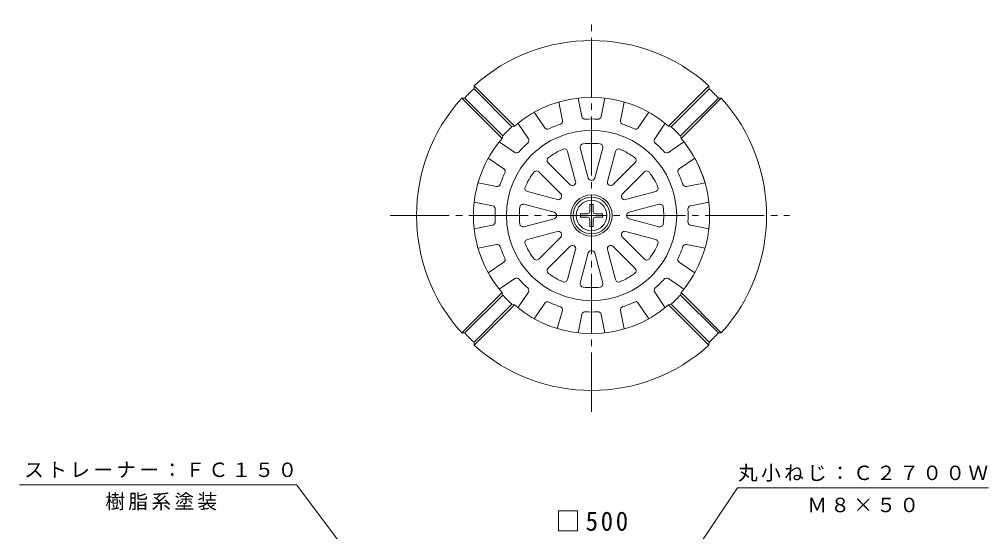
# Model space of a CAD drawing. Units: millimetres, scale not verified. Extents: x -549 to 545, y -404 to 279.
# Drawn here: x -519.6 to -76.5, y 44.8 to 279 of the extents above; entities that cross this region are included whole.
import ezdxf

# ---------------------------------------------------------------- set-up
doc = ezdxf.new("R2010")
doc.units = ezdxf.units.MM
doc.header["$LTSCALE"] = 3
doc.linetypes.add('CHAIN2', pattern=[12, 9, -1, 1, -1])
for name, color, linetype, lineweight in [('3-0', 2, 'Continuous', 9), ('3-1', 2, 'Continuous', 9), ('3-4', 7, 'Continuous', 9)]:
    doc.layers.add(name, color=color, linetype=linetype, lineweight=lineweight)
doc.styles.add('ＭＳ ゴシック', font='')
doc.styles.get('ＭＳ ゴシック').set_extended_font_data('MS Gothic')

msp = doc.modelspace()

# ---------------------------------------------------------------- linework, layer by layer
at = {"layer": '3-0', "linetype": 'CHAIN2'}
for p, q in [((-258.015, 99.606), (-258.015, 279.01)), ((-350.048, 189.322), (-167.475, 189.322))]:
    msp.add_line(p, q, dxfattribs=at)
at = {"layer": '3-0'}
for p, q in [((-311.684, 248.648), (-311.743, 247.293)), ((-311.684, 248.648), (-293.265, 230.229)), ((-204.345, 248.648), (-222.764, 230.229)), ((-204.345, 248.648), (-204.287, 247.293)), ((-311.743, 247.293), (-294.396, 229.946)), ((-204.287, 247.293), (-221.634, 229.946)), ((-315.986, 243.05), (-317.341, 242.991)), ((-317.341, 242.991), (-298.922, 224.572)), ((-315.986, 243.05), (-298.639, 225.703)), ((-272.926, 241.222), (-271.253, 232.811)), ((-264.099, 242.978), (-262.426, 234.566)), ((-251.93, 242.978), (-253.603, 234.566)), ((-243.103, 241.222), (-244.776, 232.811)), ((-200.044, 243.05), (-217.391, 225.703)), ((-198.688, 242.991), (-217.107, 224.572)), ((-200.044, 243.05), (-198.688, 242.991)), ((-284.17, 236.565), (-279.405, 229.434)), ((-231.86, 236.565), (-236.625, 229.434)), ((-291.653, 231.565), (-286.888, 224.434)), ((-224.377, 231.565), (-229.141, 224.434)), ((-300.258, 222.96), (-293.127, 218.195)), ((-215.772, 222.96), (-222.903, 218.195)), ((-268.982, 218.66), (-265.297, 204.91)), ((-263.186, 220.213), (-259.502, 206.463)), ((-252.843, 220.213), (-256.528, 206.463)), ((-247.048, 218.66), (-250.732, 204.91)), ((-305.258, 215.477), (-298.127, 210.712)), ((-277.939, 213.489), (-267.873, 203.423)), ((-238.091, 213.489), (-248.156, 203.423)), ((-210.772, 215.477), (-217.903, 210.712)), ((-282.181, 209.246), (-272.116, 199.18)), ((-233.848, 209.246), (-243.914, 199.18)), ((-309.915, 204.234), (-301.503, 202.56)), ((-206.114, 204.234), (-214.526, 202.56)), ((-287.353, 200.289), (-273.603, 196.605)), ((-228.677, 200.289), (-242.427, 196.605)), ((-311.671, 195.407), (-303.259, 193.733)), ((-204.359, 195.407), (-212.77, 193.733)), ((-288.906, 194.493), (-275.156, 190.809)), ((-258.815, 194.322), (-257.215, 194.322)), ((-258.815, 191.122), (-258.815, 194.322)), ((-257.215, 191.122), (-257.215, 194.322)), ((-227.124, 194.493), (-240.874, 190.809)), ((-288.906, 184.151), (-275.156, 187.835)), ((-263.015, 188.522), (-263.015, 190.122)), ((-259.815, 190.122), (-263.015, 190.122)), ((-259.815, 188.522), (-263.015, 188.522)), ((-258.815, 187.522), (-258.815, 184.322)), ((-257.215, 187.522), (-257.215, 184.322)), ((-256.215, 190.122), (-253.015, 190.122)), ((-256.215, 188.522), (-253.015, 188.522)), ((-253.015, 188.522), (-253.015, 190.122)), ((-227.124, 184.151), (-240.874, 187.835)), ((-311.671, 183.237), (-303.259, 184.91)), ((-287.353, 178.355), (-273.603, 182.039)), ((-258.815, 184.322), (-257.215, 184.322)), ((-228.677, 178.355), (-242.427, 182.039)), ((-204.359, 183.237), (-212.77, 184.91)), ((-282.181, 169.398), (-272.116, 179.464)), ((-233.848, 169.398), (-243.914, 179.464)), ((-309.915, 174.41), (-301.503, 176.083)), ((-277.939, 165.155), (-267.873, 175.221)), ((-268.982, 159.984), (-265.297, 173.734)), ((-247.048, 159.984), (-250.732, 173.734)), ((-238.091, 165.155), (-248.156, 175.221)), ((-206.114, 174.41), (-214.526, 176.083)), ((-263.186, 158.431), (-259.502, 172.181)), ((-252.843, 158.431), (-256.528, 172.181)), ((-305.258, 163.167), (-298.127, 167.932)), ((-210.772, 163.167), (-217.903, 167.932)), ((-300.258, 155.684), (-293.127, 160.449)), ((-215.772, 155.684), (-222.903, 160.449)), ((-317.341, 135.653), (-298.922, 154.072)), ((-315.986, 135.594), (-298.639, 152.941)), ((-291.653, 147.079), (-286.888, 154.21)), ((-224.377, 147.079), (-229.141, 154.21)), ((-200.044, 135.594), (-217.391, 152.941)), ((-198.689, 135.653), (-217.107, 154.072)), ((-311.743, 131.351), (-294.396, 148.698)), ((-311.684, 129.996), (-293.265, 148.415)), ((-284.17, 142.079), (-279.405, 149.21)), ((-231.86, 142.079), (-236.625, 149.21)), ((-204.345, 129.996), (-222.764, 148.415)), ((-204.287, 131.351), (-221.634, 148.698)), ((-264.099, 135.666), (-262.426, 144.077)), ((-251.93, 135.666), (-253.603, 144.077)), ((-243.103, 137.422), (-244.776, 145.833)), ((-315.986, 135.594), (-317.341, 135.653)), ((-200.044, 135.594), (-198.688, 135.653)), ((-311.684, 129.996), (-311.743, 131.351)), ((-204.345, 129.996), (-204.287, 131.351))]:
    msp.add_line(p, q, dxfattribs=at)
at = {"layer": '3-0', "color": 7}
for p, q in [((-519.596, 66.225), (-392.898, 66.225)), ((-191.27, 64.846), (-76.475, 64.846))]:
    msp.add_line(p, q, dxfattribs=at)
msp.add_lwpolyline([(-191.27, 64.846), (-256.515, -32.629), (-252.528, -24.561)], dxfattribs=at)
at = {"layer": '3-0'}
for radius in [9.465, 8.425, 7]:
    msp.add_circle((-258.015, 189.322), radius, dxfattribs=at)
for centre, radius, start, end in [((-258.015, 189.322), 80, 47.866, 132.134), ((-258.015, 189.322), 79.04, 132.82477, 137.1752), ((-258.015, 189.322), 79.04, 42.8248, 47.17523), ((-258.015, 189.322), 80, 137.866, 222.13399), ((-258.015, 189.322), 80, 317.866, 42.134), ((-258.015, 189.322), 44.132, 108.80553, 116.19447), ((-272.724, 232.518), 1.5, 288.80566, 11.25), ((-260.955, 234.859), 1.5, 191.25005, 273.6945), ((-258.015, 189.322), 44.132, 86.30553, 93.69447), ((-255.074, 234.859), 1.5, 266.30566, 348.75), ((-243.305, 232.518), 1.5, 168.75005, 251.1945), ((-258.015, 189.322), 44.132, 63.80553, 71.19447), ((-258.015, 189.322), 38.927, 0, 180), ((-278.158, 230.267), 1.5, 213.75005, 296.1945), ((-237.872, 230.267), 1.5, 243.80566, 326.25), ((-258.015, 189.322), 44.132, 131.30553, 138.69447), ((-288.135, 223.601), 1.5, 311.30566, 33.75), ((-261.737, 220.601), 1.5, 96.78658, 194.99992), ((-258.015, 189.322), 33, 83.21321, 96.78679), ((-254.292, 220.601), 1.5, 345, 83.2131), ((-227.894, 223.601), 1.5, 146.25005, 228.6945), ((-258.015, 189.322), 44.132, 41.30553, 48.69447), ((-292.293, 219.442), 1.5, 236.25005, 318.6945), ((-258.015, 189.322), 33, 113.21321, 126.78679), ((-270.431, 218.272), 1.5, 15, 113.2131), ((-245.599, 218.272), 1.5, 66.78658, 164.99992), ((-258.015, 189.322), 33, 53.21321, 66.78679), ((-223.736, 219.442), 1.5, 221.30566, 303.75), ((-276.878, 214.549), 1.5, 126.78658, 224.99992), ((-239.151, 214.549), 1.5, 315, 53.2131), ((-258.015, 189.322), 54, 16.03014, 28.9698), ((-258.015, 189.322), 44.132, 153.80553, 161.19447), ((-298.96, 209.465), 1.5, 333.80566, 56.25), ((-258.015, 189.322), 33, 143.21321, 156.78679), ((-283.242, 208.185), 1.5, 45, 143.2131), ((-232.787, 208.185), 1.5, 36.78658, 134.99992), ((-258.015, 189.322), 33, 23.21321, 36.78679), ((-217.069, 209.465), 1.5, 123.75005, 206.1945), ((-258.015, 189.322), 44.132, 18.80553, 26.19447), ((-266.784, 204.512), 1.54, 224.99982, 15), ((-258.015, 206.861), 1.54, 194.99982, 345), ((-249.245, 204.512), 1.54, 164.99982, 315), ((-301.211, 204.032), 1.5, 258.75005, 341.1945), ((-286.965, 201.738), 1.5, 156.78658, 254.99992), ((-229.065, 201.738), 1.5, 285, 23.2131), ((-214.819, 204.032), 1.5, 198.80566, 281.25), ((-273.204, 198.092), 1.54, 254.99982, 45), ((-242.825, 198.092), 1.54, 134.99982, 285), ((-303.552, 192.262), 1.5, 356.30566, 78.75), ((-258.015, 189.322), 44.132, 176.30553, 183.69447), ((-258.015, 189.322), 33, 173.21321, 186.78679), ((-289.294, 193.044), 1.5, 75, 173.2131), ((-275.554, 189.322), 1.54, 285, 75.00018), ((-259.815, 191.122), 1, 270, 0), ((-256.215, 191.122), 1, 180, 270), ((-240.475, 189.322), 1.54, 105, 255.00018), ((-226.735, 193.044), 1.5, 6.78658, 104.99992), ((-258.015, 189.322), 33, 353.21321, 6.78679), ((-212.478, 192.262), 1.5, 101.25005, 183.6945), ((-258.015, 189.322), 44.132, 356.30553, 3.69447), ((-303.552, 186.382), 1.5, 281.25, 3.69434), ((-258.015, 189.322), 38.927, 180, 0), ((-259.815, 187.522), 1, 0, 90), ((-256.215, 187.522), 1, 90, 180), ((-212.478, 186.382), 1.5, 176.3055, 258.74995), ((-289.294, 185.599), 1.5, 186.7869, 285), ((-273.204, 180.552), 1.54, 315, 105.00018), ((-242.825, 180.552), 1.54, 75, 225.00018), ((-226.735, 185.599), 1.5, 255.00008, 353.21342), ((-286.965, 176.906), 1.5, 105.00008, 203.21342), ((-229.065, 176.906), 1.5, 336.7869, 75), ((-301.211, 174.612), 1.5, 18.8055, 101.24995), ((-258.015, 189.322), 44.132, 198.80553, 206.19447), ((-258.015, 189.322), 33, 203.21321, 216.78679), ((-266.784, 174.132), 1.54, 345, 135.00018), ((-258.015, 171.782), 1.54, 15, 165.00018), ((-249.245, 174.132), 1.54, 45, 195.00018), ((-258.015, 189.322), 33, 323.21321, 336.78679), ((-258.015, 189.322), 44.132, 333.80553, 341.19447), ((-214.819, 174.612), 1.5, 78.75, 161.19434), ((-298.96, 169.179), 1.5, 303.75, 26.19434), ((-283.242, 170.458), 1.5, 216.7869, 315), ((-232.787, 170.458), 1.5, 225.00008, 323.21342), ((-217.069, 169.179), 1.5, 153.8055, 236.24995), ((-276.878, 164.095), 1.5, 135.00008, 233.21342), ((-239.151, 164.094), 1.5, 306.7869, 45), ((-292.293, 159.201), 1.5, 41.3055, 123.74995), ((-258.015, 189.322), 44.132, 221.30553, 228.69447), ((-258.015, 189.322), 33, 233.21321, 246.78679), ((-270.431, 160.372), 1.5, 246.7869, 345), ((-245.599, 160.372), 1.5, 195.00008, 293.21342), ((-258.015, 189.322), 33, 293.21321, 306.78679), ((-258.015, 189.322), 44.132, 311.30553, 318.69447), ((-223.736, 159.201), 1.5, 56.25, 138.69434), ((-288.135, 155.043), 1.5, 326.25, 48.69434), ((-261.737, 158.043), 1.5, 165.00008, 263.21342), ((-258.015, 189.322), 33, 263.21321, 276.78679), ((-254.292, 158.043), 1.5, 276.7869, 15), ((-227.894, 155.043), 1.5, 131.3055, 213.74995), ((-278.158, 148.376), 1.5, 63.8055, 146.24995), ((-258.015, 189.322), 44.132, 243.80553, 251.19447), ((-272.724, 146.126), 1.5, 348.75, 71.19434), ((-243.305, 146.126), 1.5, 108.8055, 191.24995), ((-258.015, 189.322), 44.132, 288.80553, 296.19447), ((-237.872, 148.376), 1.5, 33.75, 116.19434), ((-260.955, 143.785), 1.5, 86.3055, 168.74995), ((-258.015, 189.322), 44.132, 266.30553, 273.69447), ((-255.074, 143.785), 1.5, 11.25, 93.69434), ((-258.015, 189.322), 79.04, 222.8248, 227.17523), ((-258.015, 189.322), 79.04, 312.82477, 317.1752), ((-258.015, 189.322), 80, 227.866, 312.134)]:
    msp.add_arc(centre, radius, start, end, dxfattribs=at)
at = {"layer": '3-1'}
for p, q in [((-293.265, 230.229), (-294.396, 229.946)), ((-222.764, 230.229), (-221.634, 229.946)), ((-298.639, 225.703), (-298.922, 224.572)), ((-217.391, 225.703), (-217.107, 224.572)), ((-298.639, 152.941), (-298.922, 154.072)), ((-217.391, 152.941), (-217.107, 154.072)), ((-293.265, 148.415), (-294.396, 148.698)), ((-222.764, 148.415), (-221.634, 148.698)), ((-273.741, 137.662), (-271.253, 145.834))]:
    msp.add_line(p, q, dxfattribs=at)
for radius, start, end in [(54, 49.24802, 130.752), (54.533, 131.84645, 138.15359), (54.533, 41.84641, 48.15355), (54, 139.24803, 180), (54, 0, 40.75192), (54, 180, 220.75197), (54, 319.24808, 0), (54.533, 221.84641, 228.15355), (54.533, 311.84645, 318.15359), (54, 229.248, 310.75198)]:
    msp.add_arc((-258.015, 189.322), radius, start, end, dxfattribs=at)
at = {"layer": '3-4'}
msp.add_line((-305.085, -50.842), (-392.898, 66.225), dxfattribs=at)

# ---------------------------------------------------------------- texts
at = {"layer": '3-0', "color": 7, "char_height": 6.598, "attachment_point": 7, "style": 'ＭＳ ゴシック'}
for s, insert in [('\\T1.17;ストレーナー：ＦＣ１５０', (-517.398, 69.385)), ('\\T1.17;丸小ねじ：Ｃ２７００Ｗ', (-191.012, 67.588)), ('\\T1.17;樹脂系塗装', (-480.295, 54.492)), ('\\T1.17;Ｍ８×５０', (-159.372, 53.542))]:
    msp.add_mtext(s, dxfattribs=dict(at, insert=insert))
at = {"layer": '3-4', "color": 2, "insert": (-274.515, 44.919), "char_height": 8.798, "attachment_point": 7, "style": 'ＭＳ ゴシック'}
msp.add_mtext('\\T1.21;\\W0.95;□500', dxfattribs=at)

doc.saveas('drawing.dxf')
